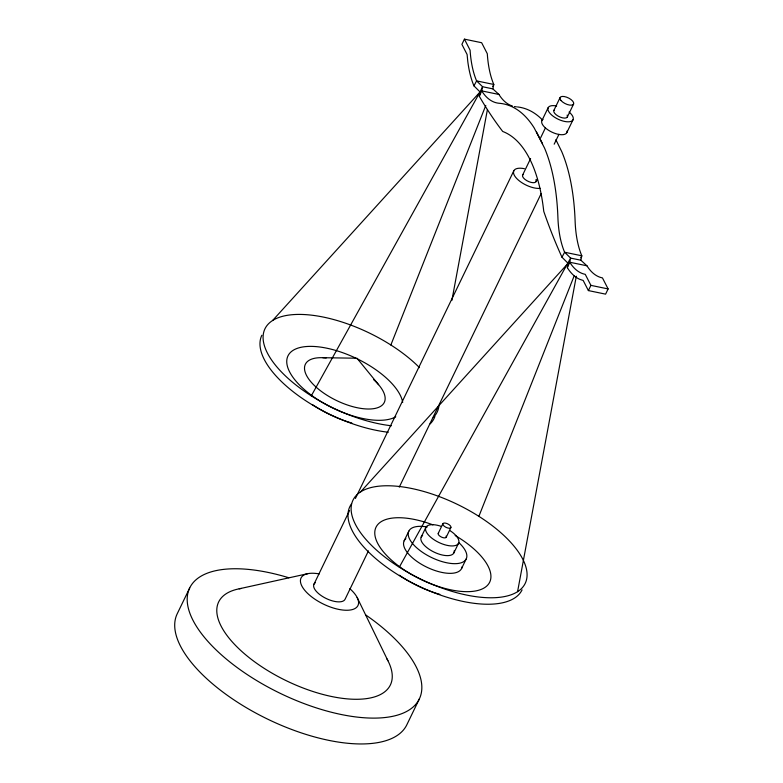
<?xml version="1.0" encoding="UTF-8"?>
<svg xmlns="http://www.w3.org/2000/svg" width="783" height="783" viewBox="0 0 783 783"><rect width="100%" height="100%" fill="white"/><g stroke="black" fill="none" stroke-linecap="round" stroke-linejoin="round"><path stroke-width="1.17" d="M512.464 106.057A90.564 40.765 -78.3 0 1 498.937 94.459L492.82 88.861L482.582 86.747L481.731 90.897A90.564 40.765 -78.3 0 0 499.231 103.278A181.127 81.54 -78.3 0 1 534.241 128.03L544.518 148.036A181.127 81.54 -78.3 0 1 557.907 217.508A90.564 40.765 -78.3 0 0 564.612 252.234L570.601 258.087L580.839 260.21L586.956 265.799A90.564 40.765 -78.3 0 0 602.45 277.896L608.117 288.927L605.592 294.144L588.385 290.581L583.178 280.451L579.802 279.345A97.004 43.672 -78.3 0 1 567.352 267.698L568.076 263.313L561.969 257.206A754.088 339.46 -78.3 0 1 543.754 211.361A169.294 76.205 -78.3 0 0 502.725 131.475A754.088 339.46 -78.3 0 1 479.333 96.348L480.057 91.963L482.582 86.747L476.593 80.894A90.564 40.765 -78.3 0 1 470.094 50.181L464.427 39.15L461.901 44.367L467.108 54.507L467.764 61.25A97.004 43.672 -78.3 0 0 473.95 85.866L480.057 91.963L311.291 395.846M451.889 300.388L487.388 109.679M517.573 591.674A95.634 41.626 25.8 0 0 434.311 494.797A95.634 41.626 25.8 0 0 365.397 538.831A95.634 41.626 25.8 0 0 517.573 591.674L576.308 276.223M492.82 88.861L493.789 84.456A90.564 40.765 -78.3 0 1 487.3 53.733L481.633 42.713L464.427 39.15M580.839 260.21L581.808 255.796A90.564 40.765 -78.3 0 1 575.114 221.06A181.127 81.54 -78.3 0 0 561.724 151.599L555.881 139.736M390.854 345L485.793 105.441M478.873 516.349L574.262 275.645M479.333 96.348L481.731 90.897L498.937 94.459M567.352 267.698L569.75 262.246L570.601 258.087L399.31 567.195M189.721 587.935L177.222 613.774A127.512 55.495 25.8 0 0 267.874 719.244A127.512 55.495 25.8 0 0 406.837 724.774L419.326 698.935M313.954 584.235L349.561 510.565M355.413 498.468L513.814 170.802M541.905 120.621L548.149 107.702M522.623 175.059L530.6 158.567M540.701 137.671L545.477 127.776M553.855 110.462L560.099 97.542M536.11 181.578L537.167 179.376M554.178 144.189L558.964 134.294M567.342 116.98L573.587 104.061M566.794 132.66L573.039 119.74M368.441 550.889L345.058 599.279A17.275 7.517 25.8 0 1 324.231 597.488A17.275 7.517 25.8 0 1 315.324 582.738M399.271 487.124L541.2 193.538M404.145 540.818L408.834 531.128M421.185 537.099L425.874 527.409M438.226 533.38L442.904 523.69M446.212 537.246L450.891 527.546A4.434 1.928 25.8 0 0 445.635 523.152A4.434 1.928 25.8 0 0 444.176 526.156A4.434 1.928 25.8 0 0 450.891 527.546M453.876 552.906L458.564 543.216M588.385 290.581L590.911 285.364L585.244 274.334A90.564 40.765 -78.3 0 1 569.75 262.246L586.956 265.799M461.549 568.566L466.237 558.876M473.95 85.866L476.593 80.894L493.789 84.456L492.732 86.443M561.969 257.206L564.612 252.234L581.808 255.796L580.751 257.783M272.592 320.521L480.057 91.963M360.611 491.861L568.076 263.313M239.197 588.806L307.856 573.655M322.792 357.714L356.979 358.213L378.6 384.688M590.911 285.364L608.117 288.927M536.482 131.906L542.521 143.651M357.136 597.478L387.908 660.695M373.648 379.657A43.828 19.076 25.8 0 1 370.075 408.99A43.828 19.076 25.8 0 1 311.057 382.006A43.828 19.076 25.8 0 1 326.208 357.968M446.095 536.11A4.434 1.928 25.8 0 1 441.906 537.285A4.434 1.928 25.8 0 1 438.578 532.998M454.209 550.792A18.156 7.899 25.8 0 1 434.095 552.113A18.156 7.899 25.8 0 1 422.634 535.523M449.765 530.482A18.156 7.899 25.8 0 1 453.631 545.868A18.156 7.899 25.8 0 1 426.852 532.92A18.156 7.899 25.8 0 1 441.309 526.391M462.087 566.814A31.878 13.879 25.8 0 1 425.874 566.716A31.878 13.879 25.8 0 1 405.878 538.645M458.936 542.717A31.878 13.879 25.8 0 1 454.61 563.672A31.878 13.879 25.8 0 1 411.662 542.394A31.878 13.879 25.8 0 1 427.215 527.008M522.075 589.853A95.634 41.626 25.8 0 1 414.501 584.049A95.634 41.626 25.8 0 1 351.547 503.802M455.177 535.494A63.139 27.483 25.8 0 1 473.852 591.234A63.139 27.483 25.8 0 1 379.148 545.927A63.139 27.483 25.8 0 1 432.93 524.855M439.85 594.356A63.139 27.483 25.8 0 1 399.389 575.241M540.231 188.36A17.275 7.517 25.8 0 1 515.694 177.349A17.275 7.517 25.8 0 1 524.424 168.697M365.788 614.988A127.512 55.495 25.8 0 1 382.388 717.776A127.512 55.495 25.8 0 1 197.893 628.592A127.512 55.495 25.8 0 1 288.761 577.746M567.049 131.045A13.82 6.019 25.8 0 1 551.731 132.053A13.82 6.019 25.8 0 1 543.01 119.427M567.146 115.072A7.487 3.259 25.8 0 1 560.07 117.058A7.487 3.259 25.8 0 1 554.452 109.816M535.915 179.679A7.487 3.259 25.8 0 1 528.838 181.656A7.487 3.259 25.8 0 1 523.22 174.413M386.91 658.846A95.36 41.499 25.8 0 1 346.761 698.827A95.36 41.499 25.8 0 1 234.88 644.742A95.36 41.499 25.8 0 1 241.272 588.444M349.835 588.699A31.604 13.751 25.8 0 1 347.123 610.26A31.604 13.751 25.8 0 1 304.058 589.442A31.604 13.751 25.8 0 1 319.268 573.919M569.084 112.038A13.82 6.019 25.8 0 1 568.448 121.815A13.82 6.019 25.8 0 1 549.382 112.595A13.82 6.019 25.8 0 1 556.644 106.018M516.437 106.84A90.564 40.765 -78.3 0 1 514.431 106.557M517.446 106.938A181.127 81.54 -78.3 0 1 542.325 119.819M391.422 425.766A95.634 41.626 25.8 0 1 275.792 365.602A95.634 41.626 25.8 0 1 300.535 314.423A95.634 41.626 25.8 0 1 419.512 367.667M438.95 405.672A95.634 41.626 25.8 0 1 433.273 417.408M388.299 432.226A95.634 41.626 25.8 0 1 294.643 392.87A95.634 41.626 25.8 0 1 261.845 335.261M434.878 416.497A95.634 41.626 25.8 0 1 430.151 423.867M395.758 416.82A63.139 27.483 25.8 0 1 322.351 402.452A63.139 27.483 25.8 0 1 289.221 353.847A63.139 27.483 25.8 0 1 355.736 358.105M356.784 358.604A63.139 27.483 25.8 0 1 402.697 402.472M351.831 423.016A63.139 27.483 25.8 0 1 312.378 404.576M561.068 100.567A7.487 3.259 25.8 0 0 572.99 104.707A7.487 3.259 25.8 0 0 566.471 97.121A7.487 3.259 25.8 0 0 561.068 100.567"/></g></svg>
